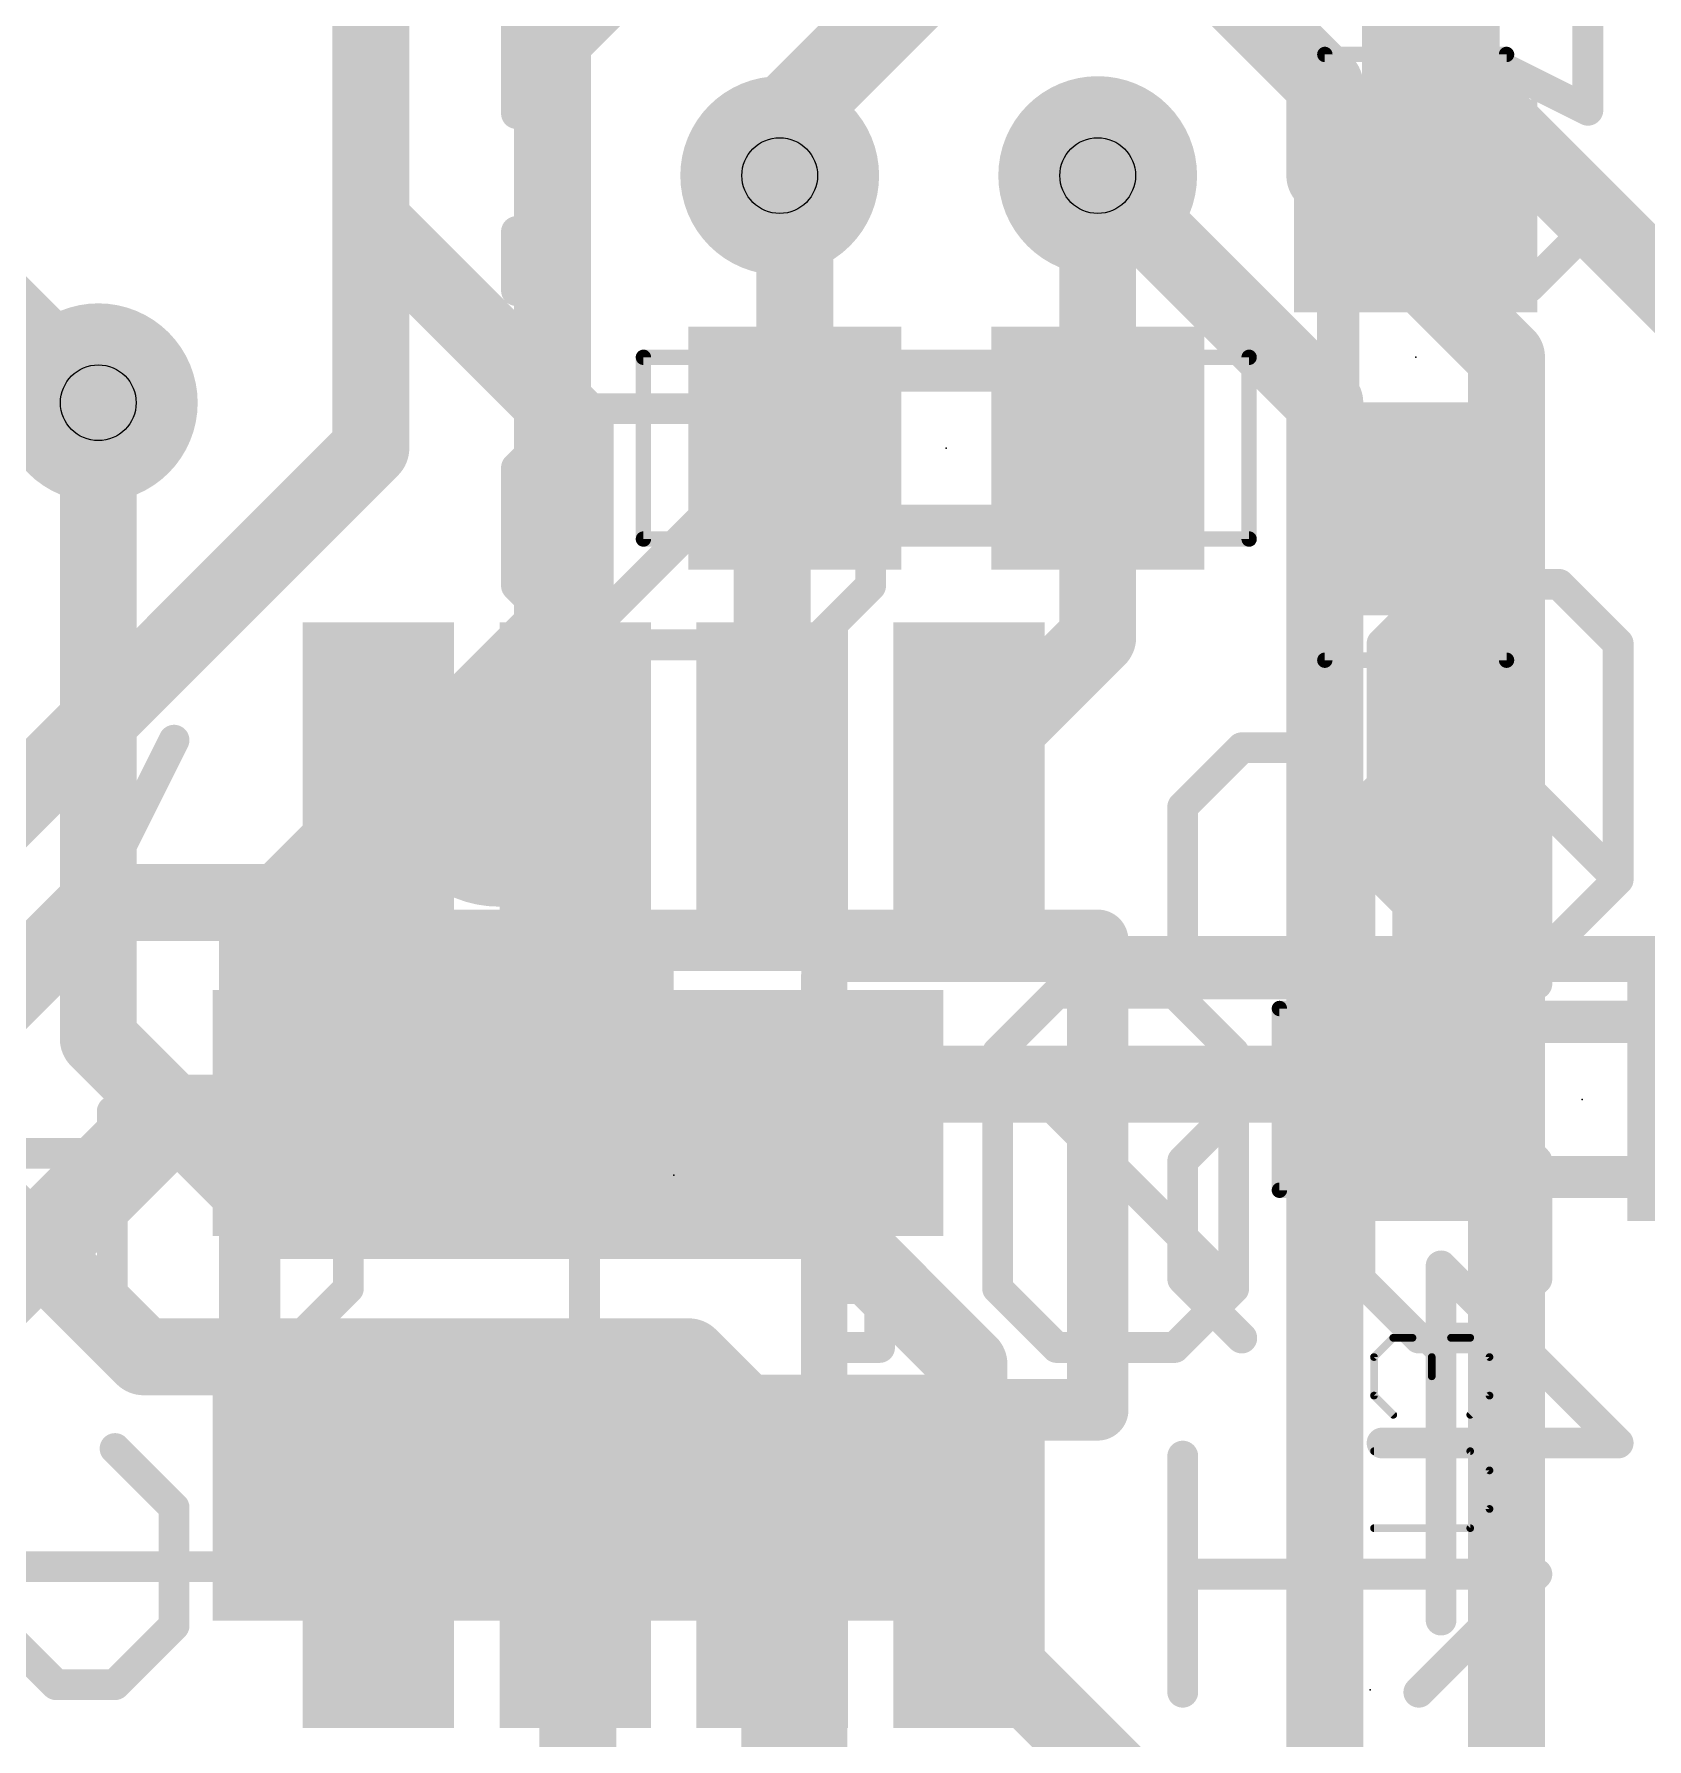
# Model space of a CAD drawing. Extents: x 61.5 to 101.4, y 9 to 89.5.
# Drawn here: x 66.84 to 72.16, y 46.59 to 52.22 of the extents above; entities that cross this region are included whole.
import ezdxf

# ---------------------------------------------------------------- set-up
doc = ezdxf.new("R2010")
doc.units = 0
for name, color, linetype in [('1', 22, 'CONTINUOUS'), ('16', 175, 'CONTINUOUS'), ('18', 82, 'CONTINUOUS'), ('21', 253, 'CONTINUOUS'), ('22', 253, 'CONTINUOUS'), ('23', 7, 'CONTINUOUS'), ('24', 7, 'CONTINUOUS'), ('25', 253, 'CONTINUOUS'), ('26', 253, 'CONTINUOUS'), ('28', 253, 'CONTINUOUS'), ('29', 253, 'CONTINUOUS'), ('30', 253, 'CONTINUOUS'), ('31', 253, 'CONTINUOUS'), ('32', 253, 'CONTINUOUS'), ('40', 175, 'CONTINUOUS'), ('44', 253, 'CONTINUOUS'), ('51', 253, 'CONTINUOUS'), ('52', 253, 'CONTINUOUS')]:
    doc.layers.add(name, color=color, linetype=linetype)

# ---------------------------------------------------------------- blocks, each defined once
blk = doc.blocks.new('RECT')
blk.add_solid([(-0.5, -0.5), (0.5, -0.5), (-0.5, 0.5), (0.5, 0.5)])
blk = doc.blocks.new('ROUNDV')
at = {"const_width": 0.5}
blk.add_lwpolyline([(0, -0.25, 1), (0, 0.25, 1), (0, -0.25)], format="xyb", dxfattribs=at)

msp = doc.modelspace()

# ---------------------------------------------------------------- linework, layer by layer
at = {"layer": '1', "const_width": 0.254}
for points in [[(63.6, 54.45), (67.05, 51)], [(69.3, 52.95), (68.55, 52.2)], [(70.65, 52.5), (70.95, 52.2)], [(67.95, 52.35), (67.95, 50.85)], [(69.3, 51.9), (69.75, 52.35)], [(71.55, 52.05), (71.55, 52.35)], [(68.55, 52.2), (68.55, 50.25)], [(70.95, 52.2), (71.1, 52.05)], [(71.1, 52.05), (71.1, 51.75)], [(72, 51.6), (71.55, 52.05)], [(69.3, 51.9), (69.3, 51.75)], [(71.1, 51), (70.35, 51.75)], [(71.1, 51.75), (71.7, 51.15)], [(73.35, 50.25), (72, 51.6)], [(71.7, 51.15), (71.7, 45.6)], [(71.1, 43.95), (71.1, 51)], [(67.95, 50.85), (67.2, 50.1)], [(68.55, 50.25), (67.95, 49.65)], [(67.2, 50.1), (67.05, 49.95)], [(67.05, 49.95), (64.5, 47.4)], [(67.95, 49.65), (67.8, 49.5)], [(67.8, 49.5), (67.65, 49.35)], [(67.05, 49.35), (66.9, 49.2)], [(67.65, 49.35), (67.05, 49.35)], [(66.9, 49.2), (65.7, 48)], [(67.255, 48.655), (66.45, 47.85)], [(68.6338, 48.655), (67.255, 48.655)], [(68.6338, 47.385), (68.6338, 46.115)]]:
    msp.add_lwpolyline(points, dxfattribs=at)
at = {"layer": '1', "const_width": 0.127}
for points in [[(68.6135, 52.2, 1), (68.4865, 52.2)], [(68.5051, 52.2449, 1), (68.5949, 52.1551)], [(70.9949, 52.2449, 1), (70.9051, 52.1551)], [(70.9051, 52.1551, 1), (70.9949, 52.2449)], [(71.1635, 52.05, 1), (71.0365, 52.05)], [(71.0551, 52.0051, 1), (71.1449, 52.0949)], [(71.5949, 52.0949, 1), (71.5051, 52.0051)], [(71.4865, 52.05, 1), (71.6135, 52.05)], [(69.3635, 51.9, 1), (69.2365, 51.9)], [(69.2551, 51.9449, 1), (69.3449, 51.8551)], [(70.3949, 51.7949, 1), (70.3051, 51.7051)], [(71.1449, 51.7949, 1), (71.0551, 51.7051)], [(69.2365, 51.75, 1), (69.3635, 51.75)], [(71.0365, 51.75, 1), (71.1635, 51.75)], [(72.0449, 51.6449, 1), (71.9551, 51.5551)], [(71.9551, 51.5551, 1), (72.0449, 51.6449)], [(71.7635, 51.15, 1), (71.6365, 51.15)], [(71.6551, 51.1051, 1), (71.7449, 51.1949)], [(67.0051, 50.9551, 1), (67.0949, 51.0449)], [(71.1635, 51, 1), (71.0365, 51)], [(71.0551, 50.9551, 1), (71.1449, 51.0449)], [(67.9949, 50.8051, 1), (67.9051, 50.8949)], [(67.8865, 50.85, 1), (68.0135, 50.85)], [(68.5949, 50.2051, 1), (68.5051, 50.2949)], [(68.4865, 50.25, 1), (68.6135, 50.25)], [(67.1551, 50.1449, 1), (67.2449, 50.0551)], [(67.2449, 50.0551, 1), (67.1551, 50.1449)], [(67.0051, 49.9949, 1), (67.0949, 49.9051)], [(67.0949, 49.9051, 1), (67.0051, 49.9949)], [(67.9051, 49.6949, 1), (67.9949, 49.6051)], [(67.9949, 49.6051, 1), (67.9051, 49.6949)], [(67.7551, 49.5449, 1), (67.8449, 49.4551)], [(67.8449, 49.4551, 1), (67.7551, 49.5449)], [(67.05, 49.4135, 1), (67.05, 49.2865)], [(67.0949, 49.3051, 1), (67.0051, 49.3949)], [(67.65, 49.2865, 1), (67.65, 49.4135)], [(67.6051, 49.3949, 1), (67.6949, 49.3051)], [(66.8551, 49.2449, 1), (66.9449, 49.1551)], [(66.9449, 49.1551, 1), (66.8551, 49.2449)], [(67.255, 48.7185, 1), (67.255, 48.5915)], [(67.2999, 48.6101, 1), (67.2101, 48.6999)], [(68.6338, 48.5915, 1), (68.6338, 48.7185)], [(68.6973, 47.385, 1), (68.5703, 47.385)]]:
    msp.add_lwpolyline(points, format="xyb", dxfattribs=at)
at = {"layer": '16', "const_width": 0.254}
for points in [[(67.95, 51.6), (67.95, 53.4)], [(71.35, 51.7), (71.35, 53.1)], [(69.3, 51.75), (69.35, 51.7)], [(70.35, 50.85), (70.35, 51.75)], [(69.35, 51.7), (69.35, 51.4)], [(71.4, 51.65), (71.35, 51.7)], [(68.25, 51.3), (67.95, 51.6)], [(69.35, 51.4), (69.35, 50.85)], [(68.625, 50.925), (68.25, 51.3)], [(67.05, 51), (67.05, 48.9)], [(68.625, 49.8), (68.625, 50.925)], [(69.275, 50.775), (69.35, 50.85)], [(70.35, 50.825), (70.35, 50.85)], [(70.35, 50.225), (70.35, 50.85)], [(69.275, 49.8), (69.275, 50.775)], [(71.4, 50.65), (71.45, 50.6)], [(71.45, 50.6), (71.45, 48.9)], [(69.925, 49.8), (70.35, 50.225)], [(67.975, 49.475), (67.975, 49.8)], [(67.975, 49.475), (67.975, 49.025)], [(71.45, 49.5), (71.45, 48.9)], [(65.85, 49.2), (67.2, 47.85)], [(67.975, 49.025), (68.25, 48.75)], [(67.05, 48.9), (67.65, 48.3)], [(71.45, 48.9), (71.45, 48.7)], [(68.25, 48.75), (71.4, 48.75)], [(71.4, 48.75), (71.45, 48.7)], [(67.65, 48.3), (69.45, 48.3)], [(69.45, 48.3), (69.9, 47.85)], [(67.2, 47.85), (69, 47.85)], [(69, 47.85), (69.15, 47.7)], [(69.925, 47.825), (69.9, 47.85)], [(69.925, 47.1), (69.925, 47.825)], [(69.275, 47.575), (69.15, 47.7)], [(69.275, 47.1), (69.275, 47.575)], [(69.3, 47.075), (69.275, 47.1)], [(69.925, 47.1), (69.925, 46.95)], [(69.3, 46.2), (69.3, 47.075)], [(69.925, 46.95), (70.45, 46.425)]]:
    msp.add_lwpolyline(points, dxfattribs=at)
at = {"layer": '16', "const_width": 0.127}
for points in [[(69.3449, 51.7949, 1), (69.2551, 51.7051)], [(70.4135, 51.75, 1), (70.2865, 51.75)], [(69.4135, 51.7, 1), (69.2865, 51.7)], [(69.3051, 51.6551, 1), (69.3949, 51.7449)], [(71.3949, 51.7449, 1), (71.3051, 51.6551)], [(71.2865, 51.7, 1), (71.4135, 51.7)], [(71.3551, 51.6051, 1), (71.4449, 51.6949)], [(67.9949, 51.6449, 1), (67.9051, 51.5551)], [(67.8865, 51.6, 1), (68.0135, 51.6)], [(69.4135, 51.4, 1), (69.2865, 51.4)], [(69.2865, 51.4, 1), (69.4135, 51.4)], [(68.2949, 51.3449, 1), (68.2051, 51.2551)], [(68.2051, 51.2551, 1), (68.2949, 51.3449)], [(67.1135, 51, 1), (66.9865, 51)], [(68.6885, 50.925, 1), (68.5615, 50.925)], [(68.5801, 50.8801, 1), (68.6699, 50.9699)], [(69.3949, 50.8051, 1), (69.3051, 50.8949)], [(70.4135, 50.85, 1), (70.2865, 50.85)], [(70.4135, 50.85, 1), (70.2865, 50.85)], [(69.3385, 50.775, 1), (69.2115, 50.775)], [(69.2301, 50.8199, 1), (69.3199, 50.7301)], [(69.2865, 50.85, 1), (69.4135, 50.85)], [(70.2865, 50.85, 1), (70.4135, 50.85)], [(70.2865, 50.825, 1), (70.4135, 50.825)], [(71.4449, 50.6949, 1), (71.3551, 50.6051)], [(71.5135, 50.6, 1), (71.3865, 50.6)], [(71.4051, 50.5551, 1), (71.4949, 50.6449)], [(70.3949, 50.1801, 1), (70.3051, 50.2699)], [(70.2865, 50.225, 1), (70.4135, 50.225)], [(68.0385, 49.8, 1), (67.9115, 49.8)], [(69.8801, 49.8449, 1), (69.9699, 49.7551)], [(68.5615, 49.8, 1), (68.6885, 49.8)], [(69.2115, 49.8, 1), (69.3385, 49.8)], [(68.0385, 49.475, 1), (67.9115, 49.475)], [(71.5135, 49.5, 1), (71.3865, 49.5)], [(67.9115, 49.475, 1), (68.0385, 49.475)], [(68.0199, 49.0699, 1), (67.9301, 48.9801)], [(67.9115, 49.025, 1), (68.0385, 49.025)], [(67.0949, 48.9449, 1), (67.0051, 48.8551)], [(71.5135, 48.9, 1), (71.3865, 48.9)], [(66.9865, 48.9, 1), (67.1135, 48.9)], [(71.3865, 48.9, 1), (71.5135, 48.9)], [(71.3865, 48.9, 1), (71.5135, 48.9)], [(68.25, 48.8135, 1), (68.25, 48.6865)], [(68.2051, 48.7051, 1), (68.2949, 48.7949)], [(71.4449, 48.7949, 1), (71.3551, 48.7051)], [(71.4, 48.6865, 1), (71.4, 48.8135)], [(71.4051, 48.6551, 1), (71.4949, 48.7449)], [(71.3865, 48.7, 1), (71.5135, 48.7)], [(67.65, 48.3635, 1), (67.65, 48.2365)], [(67.6051, 48.2551, 1), (67.6949, 48.3449)], [(69.4949, 48.3449, 1), (69.4051, 48.2551)], [(69.45, 48.2365, 1), (69.45, 48.3635)], [(67.2, 47.9135, 1), (67.2, 47.7865)], [(67.1551, 47.8051, 1), (67.2449, 47.8949)], [(69.0449, 47.8949, 1), (68.9551, 47.8051)], [(69, 47.7865, 1), (69, 47.9135)], [(69.9449, 47.8949, 1), (69.8551, 47.8051)], [(69.8551, 47.8051, 1), (69.9449, 47.8949)], [(69.9885, 47.825, 1), (69.8615, 47.825)], [(69.8801, 47.7801, 1), (69.9699, 47.8699)], [(69.1949, 47.7449, 1), (69.1051, 47.6551)], [(69.1051, 47.6551, 1), (69.1949, 47.7449)], [(69.3385, 47.575, 1), (69.2115, 47.575)], [(69.2301, 47.5301, 1), (69.3199, 47.6199)], [(69.3199, 47.1449, 1), (69.2301, 47.0551)], [(69.9885, 47.1, 1), (69.8615, 47.1)], [(69.3635, 47.075, 1), (69.2365, 47.075)], [(69.2551, 47.0301, 1), (69.3449, 47.1199)], [(69.2115, 47.1, 1), (69.3385, 47.1)], [(69.8615, 47.1, 1), (69.9885, 47.1)], [(69.9699, 46.9949, 1), (69.8801, 46.9051)], [(69.8615, 46.95, 1), (69.9885, 46.95)]]:
    msp.add_lwpolyline(points, format="xyb", dxfattribs=at)
at = {"layer": '21'}
for points, const_width in [([(68.3728, 49.5268, 1), (68.3728, 49.9078, 1), (68.3728, 49.5268)], 0.381), ([(69.447, 49.2015, 1), (69.447, 49.1253)], 0.0762)]:
    msp.add_lwpolyline(points, format="xyb", dxfattribs=dict(at, const_width=const_width))
at = {"layer": '21', "const_width": 0.1524}
msp.add_lwpolyline([(73.053, 49.1634), (69.447, 49.1634)], dxfattribs=at)
at = {"layer": '22', "const_width": 0.2032}
for points in [[(70.35, 49.225), (67.55, 49.225)], [(67.55, 49.225), (67.55, 47.675)], [(70.35, 47.675), (70.35, 49.225)], [(67.55, 47.675), (70.35, 47.675)]]:
    msp.add_lwpolyline(points, dxfattribs=at)
at = {"layer": '22', "const_width": 0.1016}
for points in [[(67.55, 49.2758, 1), (67.55, 49.1742)], [(67.6008, 49.225, 1), (67.4992, 49.225)], [(70.4008, 49.225, 1), (70.2992, 49.225)], [(70.35, 49.1742, 1), (70.35, 49.2758)], [(67.55, 47.7258, 1), (67.55, 47.6242)], [(70.35, 47.6242, 1), (70.35, 47.7258)], [(67.4992, 47.675, 1), (67.6008, 47.675)], [(70.2992, 47.675, 1), (70.4008, 47.675)]]:
    msp.add_lwpolyline(points, format="xyb", dxfattribs=at)
at = {"layer": '23'}
msp.add_point((71.25, 46.75), dxfattribs=at)
at = {"layer": '24'}
for p in [(71.4, 51.15), (69.85, 50.85), (71.95, 48.7), (68.95, 48.45)]:
    msp.add_point(p, dxfattribs=at)
at = {"layer": '25', "const_width": 0.0254}
for points in [[(71.2624, 47.8492), (71.3259, 47.9127)], [(71.3259, 47.9127), (71.3895, 47.9127)], [(71.3895, 47.9127), (71.453, 47.8492)], [(71.453, 47.8492), (71.5166, 47.9127)], [(71.5166, 47.9127), (71.5801, 47.9127)], [(71.5801, 47.9127), (71.6437, 47.8492)], [(71.2624, 47.722), (71.2624, 47.8492)], [(71.453, 47.8492), (71.453, 47.7856)], [(71.6437, 47.8492), (71.6437, 47.722)], [(71.3259, 47.6585), (71.2624, 47.722)], [(71.6437, 47.722), (71.5801, 47.6585)], [(71.5801, 47.5385), (71.2624, 47.5385)], [(71.6437, 47.4749), (71.5801, 47.5385)], [(71.6437, 47.3478), (71.6437, 47.4749)], [(71.5801, 47.2843), (71.6437, 47.3478)], [(71.2624, 47.2843), (71.5801, 47.2843)]]:
    msp.add_lwpolyline(points, dxfattribs=at)
at = {"layer": '25', "const_width": 0.0127}
for points in [[(71.3259, 47.9191, 1), (71.3259, 47.9064)], [(71.3304, 47.9082, 1), (71.3214, 47.9172)], [(71.394, 47.9172, 1), (71.385, 47.9082)], [(71.3895, 47.9064, 1), (71.3895, 47.9191)], [(71.5166, 47.9191, 1), (71.5166, 47.9064)], [(71.5211, 47.9082, 1), (71.5121, 47.9172)], [(71.5846, 47.9172, 1), (71.5757, 47.9082)], [(71.5801, 47.9064, 1), (71.5801, 47.9191)], [(71.2687, 47.8492, 1), (71.256, 47.8492)], [(71.2579, 47.8536, 1), (71.2669, 47.8447)], [(71.4485, 47.8536, 1), (71.4575, 47.8447)], [(71.4594, 47.8492, 1), (71.4467, 47.8492)], [(71.4485, 47.8447, 1), (71.4575, 47.8536)], [(71.6501, 47.8492, 1), (71.6374, 47.8492)], [(71.6392, 47.8447, 1), (71.6482, 47.8536)], [(71.4467, 47.7856, 1), (71.4594, 47.7856)], [(71.2669, 47.7265, 1), (71.2579, 47.7176)], [(71.6482, 47.7176, 1), (71.6392, 47.7265)], [(71.256, 47.722, 1), (71.2687, 47.722)], [(71.6374, 47.722, 1), (71.6501, 47.722)], [(71.3214, 47.654, 1), (71.3304, 47.663)], [(71.5757, 47.663, 1), (71.5846, 47.654)], [(71.2624, 47.5448, 1), (71.2624, 47.5322)], [(71.5846, 47.543, 1), (71.5757, 47.534)], [(71.5801, 47.5322, 1), (71.5801, 47.5448)], [(71.6501, 47.4749, 1), (71.6374, 47.4749)], [(71.6392, 47.4705, 1), (71.6482, 47.4794)], [(71.6374, 47.3478, 1), (71.6501, 47.3478)], [(71.6482, 47.3433, 1), (71.6392, 47.3523)], [(71.2624, 47.2906, 1), (71.2624, 47.2779)], [(71.5757, 47.2888, 1), (71.5846, 47.2798)], [(71.5801, 47.2779, 1), (71.5801, 47.2906)]]:
    msp.add_lwpolyline(points, format="xyb", dxfattribs=at)
at = {"layer": '26', "const_width": 0.1016}
for points in [[(71.9686, 52.5502), (71.9686, 51.9655)], [(71.3839, 52.1604), (71.189, 51.9655)], [(71.5788, 52.1604), (71.3839, 52.1604)], [(71.9686, 51.9655), (71.5788, 52.1604)], [(71.189, 51.9655), (71.189, 51.5757)], [(71.189, 51.5757), (71.3839, 51.3808)], [(71.7737, 51.3808), (71.9686, 51.5757)], [(71.3839, 51.3808), (71.7737, 51.3808)], [(67.3002, 49.886), (67.1053, 49.4962)], [(67.1053, 49.4962), (66.7155, 49.1064)], [(66.1308, 48.5217), (67.3002, 48.5217)], [(67.3002, 48.5217), (66.7155, 47.937)], [(71.4839, 46.9808), (71.4839, 48.1502)], [(71.4839, 48.1502), (72.0686, 47.5655)], [(67.3002, 47.3523), (67.1053, 47.5472)], [(72.0686, 47.5655), (71.289, 47.5655)], [(67.3002, 46.9625), (67.3002, 47.3523)], [(67.4951, 47.1574), (65.9359, 47.1574)], [(66.7155, 46.9625), (66.9104, 46.7676)], [(67.1053, 46.7676), (67.3002, 46.9625)], [(66.9104, 46.7676), (67.1053, 46.7676)]]:
    msp.add_lwpolyline(points, dxfattribs=at)
at = {"layer": '26', "const_width": 0.0508}
for points in [[(71.3839, 52.1858, 1), (71.3839, 52.135)], [(71.4019, 52.1424, 1), (71.3659, 52.1784)], [(71.5902, 52.1831, 1), (71.5674, 52.1377)], [(71.5788, 52.135, 1), (71.5788, 52.1858)], [(71.171, 51.9835, 1), (71.207, 51.9475)], [(71.2144, 51.9655, 1), (71.1636, 51.9655)], [(71.9572, 51.9428, 1), (71.98, 51.9882)], [(71.9432, 51.9655, 1), (71.994, 51.9655)], [(71.207, 51.5937, 1), (71.171, 51.5577)], [(71.9866, 51.5577, 1), (71.9506, 51.5937)], [(71.1636, 51.5757, 1), (71.2144, 51.5757)], [(71.3839, 51.4062, 1), (71.3839, 51.3554)], [(71.3659, 51.3628, 1), (71.4019, 51.3988)], [(71.7557, 51.3988, 1), (71.7917, 51.3628)], [(71.7737, 51.3554, 1), (71.7737, 51.4062)], [(67.3229, 49.8746, 1), (67.2775, 49.8973)], [(67.0826, 49.5075, 1), (67.128, 49.4848)], [(67.1233, 49.4782, 1), (67.0873, 49.5142)], [(67.3182, 48.5037, 1), (67.2822, 48.5397)], [(67.3002, 48.4963, 1), (67.3002, 48.5471)], [(71.5019, 48.1682, 1), (71.4659, 48.1322)], [(71.5093, 48.1502, 1), (71.4585, 48.1502)], [(67.1233, 47.5652, 1), (67.0873, 47.5292)], [(71.289, 47.5909, 1), (71.289, 47.5401)], [(72.0506, 47.5475, 1), (72.0866, 47.5835)], [(72.0686, 47.5401, 1), (72.0686, 47.5909)], [(67.3256, 47.3523, 1), (67.2748, 47.3523)], [(67.2822, 47.3343, 1), (67.3182, 47.3703)], [(67.4951, 47.132, 1), (67.4951, 47.1828)], [(67.3182, 46.9445, 1), (67.2822, 46.9805)], [(71.4585, 46.9808, 1), (71.5093, 46.9808)], [(67.2748, 46.9625, 1), (67.3256, 46.9625)], [(66.9104, 46.793, 1), (66.9104, 46.7422)], [(66.8924, 46.7496, 1), (66.9284, 46.7856)], [(67.0873, 46.7856, 1), (67.1233, 46.7496)], [(67.1053, 46.7422, 1), (67.1053, 46.793)]]:
    msp.add_lwpolyline(points, format="xyb", dxfattribs=at)
at = {"layer": '28', "const_width": 0.1016}
for points in [[(68.4308, 51.9549), (68.4308, 52.7345)], [(69.2104, 51.9549), (69.6002, 52.3447)], [(68.6257, 51.5651), (68.4308, 51.5651)], [(68.4308, 51.5651), (68.4308, 51.3702)], [(68.6257, 51.3702), (68.6257, 51.5651)], [(68.4308, 51.3702), (68.6257, 51.3702)], [(68.6257, 50.9804), (68.4308, 50.7855)], [(69.4053, 50.9804), (68.6257, 50.9804)], [(68.6257, 50.2008), (69.4053, 50.9804)], [(69.6002, 50.7855), (69.4053, 50.9804)], [(68.4308, 50.7855), (68.4308, 50.3957)], [(69.6002, 50.3957), (69.6002, 50.7855)], [(68.4308, 50.3957), (68.6257, 50.2008)], [(69.4053, 50.2008), (69.6002, 50.3957)], [(71.4839, 50.4002), (71.289, 50.2053)], [(71.8737, 50.4002), (71.4839, 50.4002)], [(72.0686, 50.2053), (71.8737, 50.4002)], [(68.6257, 50.2008), (69.4053, 50.2008)], [(71.289, 50.2053), (71.289, 49.4257)], [(72.0686, 49.4257), (71.289, 50.2053)], [(72.0686, 49.4257), (72.0686, 50.2053)], [(70.8257, 49.861), (70.6308, 49.6661)], [(71.0206, 49.861), (70.8257, 49.861)], [(71.2155, 49.6661), (71.0206, 49.861)], [(71.4104, 49.861), (71.2155, 49.6661)], [(71.6053, 49.861), (71.4104, 49.861)], [(71.8002, 49.6661), (71.6053, 49.861)], [(70.6308, 49.6661), (70.6308, 49.0814)], [(71.2155, 49.0814), (71.2155, 49.6661)], [(71.8002, 49.0814), (71.8002, 49.6661)], [(71.289, 49.4257), (71.4839, 49.2308)], [(71.8737, 49.2308), (72.0686, 49.4257)], [(71.4839, 49.2308), (71.8737, 49.2308)], [(69.0451, 48.6604), (68.6553, 49.0502)], [(68.6553, 49.0502), (68.6553, 47.8808)], [(70.2145, 49.0502), (70.0196, 48.8553)], [(70.6043, 49.0502), (70.2145, 49.0502)], [(70.7992, 48.8553), (70.6043, 49.0502)], [(70.6308, 49.0814), (71.8002, 49.0814)], [(70.0196, 48.8553), (70.0196, 48.0757)], [(70.7992, 48.0757), (70.0196, 48.8553)], [(70.7992, 48.0757), (70.7992, 48.8553)], [(67.0961, 47.8808), (67.0961, 48.6604)], [(67.8757, 48.6604), (67.8757, 48.0757)], [(70.6308, 48.4967), (70.8257, 48.6916)], [(70.8257, 48.6916), (71.6053, 48.6916)], [(71.2155, 48.1069), (71.2155, 48.6916)], [(71.6053, 48.6916), (71.8002, 48.4967)], [(70.6308, 48.1069), (70.6308, 48.4967)], [(71.8002, 48.4967), (71.8002, 48.1069)], [(67.8757, 48.0757), (67.6808, 47.8808)], [(69.6298, 48.0757), (69.4349, 48.0757)], [(69.4349, 48.0757), (69.4349, 47.8808)], [(69.6298, 47.8808), (69.6298, 48.0757)], [(70.0196, 48.0757), (70.2145, 47.8808)], [(70.6043, 47.8808), (70.7992, 48.0757)], [(70.8257, 47.912), (70.6308, 48.1069)], [(71.4104, 47.912), (71.2155, 48.1069)], [(71.8002, 48.1069), (71.6053, 47.912)], [(71.6053, 47.912), (71.4104, 47.912)], [(67.6808, 47.8808), (67.0961, 47.8808)], [(69.0451, 47.8808), (68.2655, 47.8808)], [(69.4349, 47.8808), (69.6298, 47.8808)], [(70.2145, 47.8808), (70.6043, 47.8808)], [(70.6308, 46.7426), (70.6308, 47.5222)], [(71.8002, 47.1324), (70.6308, 47.1324)], [(71.4104, 46.7426), (71.8002, 47.1324)]]:
    msp.add_lwpolyline(points, dxfattribs=at)
at = {"layer": '28', "const_width": 0.0508}
for points in [[(68.4054, 51.9549, 1), (68.4562, 51.9549)], [(69.1924, 51.9729, 1), (69.2284, 51.9369)], [(68.4308, 51.5905, 1), (68.4308, 51.5397)], [(68.4562, 51.5651, 1), (68.4054, 51.5651)], [(68.6511, 51.5651, 1), (68.6003, 51.5651)], [(68.6257, 51.5397, 1), (68.6257, 51.5905)], [(68.4308, 51.3956, 1), (68.4308, 51.3448)], [(68.4054, 51.3702, 1), (68.4562, 51.3702)], [(68.6003, 51.3702, 1), (68.6511, 51.3702)], [(68.6257, 51.3448, 1), (68.6257, 51.3956)], [(68.6257, 51.0058, 1), (68.6257, 50.955)], [(68.6437, 50.9624, 1), (68.6077, 50.9984)], [(69.4233, 50.9984, 1), (69.3873, 50.9624)], [(69.4233, 50.9624, 1), (69.3873, 50.9984)], [(69.4053, 50.955, 1), (69.4053, 51.0058)], [(68.4128, 50.8035, 1), (68.4488, 50.7675)], [(68.4562, 50.7855, 1), (68.4054, 50.7855)], [(69.6256, 50.7855, 1), (69.5748, 50.7855)], [(69.5822, 50.7675, 1), (69.6182, 50.8035)], [(68.4488, 50.4137, 1), (68.4128, 50.3777)], [(69.6182, 50.3777, 1), (69.5822, 50.4137)], [(71.4839, 50.4256, 1), (71.4839, 50.3748)], [(71.5019, 50.3822, 1), (71.4659, 50.4182)], [(71.8917, 50.4182, 1), (71.8557, 50.3822)], [(71.8737, 50.3748, 1), (71.8737, 50.4256)], [(68.4054, 50.3957, 1), (68.4562, 50.3957)], [(69.5748, 50.3957, 1), (69.6256, 50.3957)], [(68.6077, 50.2188, 1), (68.6437, 50.1828)], [(68.6257, 50.2262, 1), (68.6257, 50.1754)], [(68.6077, 50.1828, 1), (68.6437, 50.2188)], [(69.3873, 50.2188, 1), (69.4233, 50.1828)], [(69.4053, 50.1754, 1), (69.4053, 50.2262)], [(71.307, 50.2233, 1), (71.271, 50.1873)], [(71.271, 50.2233, 1), (71.307, 50.1873)], [(71.3144, 50.2053, 1), (71.2636, 50.2053)], [(72.094, 50.2053, 1), (72.0432, 50.2053)], [(72.0506, 50.1873, 1), (72.0866, 50.2233)], [(70.8257, 49.8864, 1), (70.8257, 49.8356)], [(70.8437, 49.843, 1), (70.8077, 49.8789)], [(71.0386, 49.8789, 1), (71.0026, 49.843)], [(71.0206, 49.8356, 1), (71.0206, 49.8864)], [(71.4104, 49.8864, 1), (71.4104, 49.8356)], [(71.4284, 49.843, 1), (71.3924, 49.8789)], [(71.6233, 49.8789, 1), (71.5873, 49.843)], [(71.6053, 49.8356, 1), (71.6053, 49.8864)], [(70.6562, 49.6661, 1), (70.6054, 49.6661)], [(70.6128, 49.684, 1), (70.6488, 49.6481)], [(71.2409, 49.6661, 1), (71.1901, 49.6661)], [(71.1975, 49.684, 1), (71.2335, 49.6481)], [(71.1975, 49.6481, 1), (71.2335, 49.684)], [(71.8256, 49.6661, 1), (71.7748, 49.6661)], [(71.7822, 49.6481, 1), (71.8182, 49.684)], [(71.307, 49.4437, 1), (71.271, 49.4077)], [(72.0866, 49.4077, 1), (72.0506, 49.4437)], [(71.2636, 49.4257, 1), (71.3144, 49.4257)], [(72.0432, 49.4257, 1), (72.094, 49.4257)], [(72.0506, 49.4077, 1), (72.0866, 49.4437)], [(71.4839, 49.2562, 1), (71.4839, 49.2054)], [(71.4659, 49.2128, 1), (71.5019, 49.2488)], [(71.8557, 49.2488, 1), (71.8917, 49.2128)], [(71.8737, 49.2054, 1), (71.8737, 49.2562)], [(68.6733, 49.0682, 1), (68.6373, 49.0322)], [(68.6807, 49.0502, 1), (68.6299, 49.0502)], [(70.2145, 49.0756, 1), (70.2145, 49.0248)], [(70.2325, 49.0322, 1), (70.1965, 49.0682)], [(70.6223, 49.0682, 1), (70.5863, 49.0322)], [(70.6043, 49.0248, 1), (70.6043, 49.0756)], [(70.6308, 49.1068, 1), (70.6308, 49.056)], [(70.6054, 49.0814, 1), (70.6562, 49.0814)], [(71.1901, 49.0814, 1), (71.2409, 49.0814)], [(71.7748, 49.0814, 1), (71.8256, 49.0814)], [(71.8002, 49.056, 1), (71.8002, 49.1068)], [(70.0376, 48.8733, 1), (70.0016, 48.8373)], [(70.0016, 48.8733, 1), (70.0376, 48.8373)], [(70.045, 48.8553, 1), (69.9942, 48.8553)], [(70.8246, 48.8553, 1), (70.7738, 48.8553)], [(70.7812, 48.8373, 1), (70.8172, 48.8733)], [(67.1215, 48.6604, 1), (67.0707, 48.6604)], [(67.9011, 48.6604, 1), (67.8503, 48.6604)], [(69.0271, 48.6424, 1), (69.0631, 48.6784)], [(70.8257, 48.717, 1), (70.8257, 48.6662)], [(70.8437, 48.6736, 1), (70.8077, 48.7095)], [(71.2409, 48.6916, 1), (71.1901, 48.6916)], [(71.6233, 48.7095, 1), (71.5873, 48.6736)], [(71.6053, 48.6662, 1), (71.6053, 48.717)], [(70.6562, 48.4967, 1), (70.6054, 48.4967)], [(70.6128, 48.5146, 1), (70.6488, 48.4787)], [(71.8256, 48.4967, 1), (71.7748, 48.4967)], [(71.7822, 48.4787, 1), (71.8182, 48.5146)], [(67.8937, 48.0577, 1), (67.8577, 48.0937)], [(69.4349, 48.1011, 1), (69.4349, 48.0503)], [(69.4603, 48.0757, 1), (69.4095, 48.0757)], [(69.6552, 48.0757, 1), (69.6044, 48.0757)], [(69.6298, 48.0503, 1), (69.6298, 48.1011)], [(70.0376, 48.0937, 1), (70.0016, 48.0577)], [(70.6488, 48.1248, 1), (70.6128, 48.0889)], [(70.6054, 48.1069, 1), (70.6562, 48.1069)], [(70.8172, 48.0577, 1), (70.7812, 48.0937)], [(71.2335, 48.1248, 1), (71.1975, 48.0889)], [(71.1901, 48.1069, 1), (71.2409, 48.1069)], [(71.7748, 48.1069, 1), (71.8256, 48.1069)], [(71.8182, 48.0889, 1), (71.7822, 48.1248)], [(67.8503, 48.0757, 1), (67.9011, 48.0757)], [(69.9942, 48.0757, 1), (70.045, 48.0757)], [(70.7738, 48.0757, 1), (70.8246, 48.0757)], [(70.7812, 48.0577, 1), (70.8172, 48.0937)], [(71.4104, 47.9374, 1), (71.4104, 47.8866)], [(71.6053, 47.8866, 1), (71.6053, 47.9374)], [(67.0961, 47.9062, 1), (67.0961, 47.8554)], [(67.0707, 47.8808, 1), (67.1215, 47.8808)], [(67.6629, 47.8988, 1), (67.6988, 47.8628)], [(67.6808, 47.8554, 1), (67.6808, 47.9062)], [(68.2655, 47.9062, 1), (68.2655, 47.8554)], [(68.6299, 47.8808, 1), (68.6807, 47.8808)], [(69.0451, 47.8554, 1), (69.0451, 47.9062)], [(69.4349, 47.9062, 1), (69.4349, 47.8554)], [(69.4095, 47.8808, 1), (69.4603, 47.8808)], [(69.6044, 47.8808, 1), (69.6552, 47.8808)], [(69.6298, 47.8554, 1), (69.6298, 47.9062)], [(70.2145, 47.9062, 1), (70.2145, 47.8554)], [(70.1965, 47.8628, 1), (70.2325, 47.8988)], [(70.5863, 47.8988, 1), (70.6223, 47.8628)], [(70.6043, 47.8554, 1), (70.6043, 47.9062)], [(70.8077, 47.894, 1), (70.8437, 47.93)], [(71.3924, 47.894, 1), (71.4284, 47.93)], [(71.5873, 47.93, 1), (71.6233, 47.894)], [(70.6562, 47.5222, 1), (70.6054, 47.5222)], [(70.6308, 47.1578, 1), (70.6308, 47.107)], [(71.8182, 47.1144, 1), (71.7822, 47.1504)], [(71.8002, 47.107, 1), (71.8002, 47.1578)], [(71.3924, 46.7606, 1), (71.4284, 46.7246)], [(70.6054, 46.7426, 1), (70.6562, 46.7426)]]:
    msp.add_lwpolyline(points, format="xyb", dxfattribs=at)
at = {"layer": '40', "const_width": 0.0508}
for points in [[(71.1, 50.15), (71.1, 52.15)], [(71.1, 52.15), (71.7, 52.15)], [(71.7, 52.15), (71.7, 50.15)], [(68.85, 50.55), (68.85, 51.15)], [(68.85, 51.15), (70.85, 51.15)], [(70.85, 51.15), (70.85, 50.55)], [(70.85, 50.55), (68.85, 50.55)], [(71.7, 50.15), (71.1, 50.15)], [(70.95, 48.4), (70.95, 49)], [(70.95, 49), (72.95, 49)], [(72.95, 48.4), (70.95, 48.4)]]:
    msp.add_lwpolyline(points, dxfattribs=at)
at = {"layer": '40', "const_width": 0.0254}
for points in [[(71.1127, 52.15, 1), (71.0873, 52.15)], [(71.1, 52.1627, 1), (71.1, 52.1373)], [(71.7127, 52.15, 1), (71.6873, 52.15)], [(71.7, 52.1373, 1), (71.7, 52.1627)], [(68.8627, 51.15, 1), (68.8373, 51.15)], [(68.85, 51.1627, 1), (68.85, 51.1373)], [(70.8627, 51.15, 1), (70.8373, 51.15)], [(70.85, 51.1373, 1), (70.85, 51.1627)], [(68.85, 50.5627, 1), (68.85, 50.5373)], [(68.8373, 50.55, 1), (68.8627, 50.55)], [(70.8373, 50.55, 1), (70.8627, 50.55)], [(70.85, 50.5373, 1), (70.85, 50.5627)], [(71.1, 50.1627, 1), (71.1, 50.1373)], [(71.0873, 50.15, 1), (71.1127, 50.15)], [(71.6873, 50.15, 1), (71.7127, 50.15)], [(71.7, 50.1373, 1), (71.7, 50.1627)], [(70.9627, 49, 1), (70.9373, 49)], [(70.95, 49.0127, 1), (70.95, 48.9873)], [(70.95, 48.4127, 1), (70.95, 48.3873)], [(70.9373, 48.4, 1), (70.9627, 48.4)]]:
    msp.add_lwpolyline(points, format="xyb", dxfattribs=at)
at = {"layer": '44'}
for centre in [(69.3, 51.75), (70.35, 51.75), (67.05, 51)]:
    msp.add_circle(centre, 0.125, dxfattribs=at)
at = {"layer": '51', "const_width": 0.1524}
msp.add_lwpolyline([(69.447, 49.112), (69.447, 44.388)], dxfattribs=at)
at = {"layer": '51', "const_width": 0.0762}
msp.add_lwpolyline([(69.4851, 49.112, 1), (69.4089, 49.112)], format="xyb", dxfattribs=at)
at = {"layer": '52', "const_width": 0.0635}
for points in [[(71.15, 51.6818, 1), (71.15, 51.6183)], [(71.1818, 51.65, 1), (71.1183, 51.65)], [(71.6818, 51.65, 1), (71.6183, 51.65)], [(71.65, 51.6183, 1), (71.65, 51.6818)], [(69.35, 51.1318, 1), (69.35, 51.0682)], [(69.3818, 51.1, 1), (69.3183, 51.1)], [(70.3818, 51.1, 1), (70.3183, 51.1)], [(70.3818, 51.1, 1), (70.3183, 51.1)], [(70.35, 51.0682, 1), (70.35, 51.1318)], [(70.3183, 51.05, 1), (70.3818, 51.05)], [(69.35, 50.6318, 1), (69.35, 50.5682)], [(70.35, 50.5682, 1), (70.35, 50.6318)], [(71.15, 50.6818, 1), (71.15, 50.6183)], [(71.1183, 50.65, 1), (71.1818, 50.65)], [(71.6, 50.6818, 1), (71.6, 50.6183)], [(71.6183, 50.65, 1), (71.6818, 50.65)], [(71.65, 50.6183, 1), (71.65, 50.6818)], [(71.65, 50.6183, 1), (71.65, 50.6818)], [(69.3183, 50.6, 1), (69.3818, 50.6)], [(70.3183, 50.6, 1), (70.3818, 50.6)], [(71.45, 48.9818, 1), (71.45, 48.9183)], [(71.4818, 48.95, 1), (71.4183, 48.95)], [(71.4818, 48.5, 1), (71.4183, 48.5)], [(71.45, 48.4818, 1), (71.45, 48.4183)], [(71.4183, 48.45, 1), (71.4818, 48.45)], [(71.4183, 48.45, 1), (71.4818, 48.45)]]:
    msp.add_lwpolyline(points, format="xyb", dxfattribs=at)
at = {"layer": '52', "const_width": 0.127}
for points in [[(71.15, 50.65), (71.15, 51.65)], [(71.15, 51.65), (71.65, 51.65)], [(71.65, 51.65), (71.65, 50.65)], [(69.35, 50.6), (69.35, 51.1)], [(69.35, 51.1), (70.35, 51.1)], [(70.35, 51.1), (70.35, 50.6)], [(70.35, 51.1), (70.35, 51.05)], [(70.35, 50.6), (69.35, 50.6)], [(71.65, 50.65), (71.15, 50.65)], [(71.65, 50.65), (71.6, 50.65)], [(71.45, 48.45), (71.45, 48.95)], [(71.45, 48.95), (72.45, 48.95)], [(71.45, 48.45), (71.45, 48.5)], [(72.45, 48.45), (71.45, 48.45)]]:
    msp.add_lwpolyline(points, dxfattribs=at)

# ---------------------------------------------------------------- block references
at = {"layer": '1', "xscale": 0.6096, "yscale": 2.2098, "rotation": 270}
for p in [(68.6338, 48.655), (68.6338, 47.385)]:
    msp.add_blockref('RECT', p, dxfattribs=at)
at = {"layer": '16'}
for p, xscale, yscale, rotation in [((71.4, 51.65), 0.5, 0.6, 90), ((69.35, 50.85), 0.5, 0.6, 180), ((70.35, 50.85), 0.5, 0.6, 180), ((71.4, 50.65), 0.5, 0.6, 90), ((67.975, 47.1), 0.45, 0.8, 180), ((68.625, 47.1), 0.45, 0.8, 180), ((69.275, 47.1), 0.45, 0.8, 180), ((69.925, 47.1), 0.45, 0.8, 180)]:
    msp.add_blockref('RECT', p, dxfattribs=dict(at, xscale=xscale, yscale=yscale, rotation=rotation))
for p, xscale, yscale in [((67.975, 49.8), 0.45, 0.8), ((68.625, 49.8), 0.45, 0.8), ((69.275, 49.8), 0.45, 0.8), ((69.925, 49.8), 0.45, 0.8), ((71.45, 48.7), 0.5, 0.6)]:
    msp.add_blockref('RECT', p, dxfattribs=dict(at, xscale=xscale, yscale=yscale))
at = {"layer": '18', "xscale": 0.6564, "yscale": 0.6564}
for p in [(69.3, 51.75), (69.3, 51.75), (70.35, 51.75), (70.35, 51.75), (67.05, 51), (67.05, 51)]:
    msp.add_blockref('ROUNDV', p, dxfattribs=at)
at = {"layer": '22', "xscale": 1.4, "yscale": 0.75}
msp.add_blockref('RECT', (68.25, 48.825), dxfattribs=at)
at = {"layer": '29', "xscale": 0.8128, "yscale": 2.413, "rotation": 270}
for p in [(68.6338, 48.655), (68.6338, 47.385)]:
    msp.add_blockref('RECT', p, dxfattribs=at)
at = {"layer": '30'}
for p, xscale, yscale, rotation in [((71.4, 51.65), 0.7032, 0.8032, 90), ((69.35, 50.85), 0.7032, 0.8032, 180), ((70.35, 50.85), 0.7032, 0.8032, 180), ((71.4, 50.65), 0.7032, 0.8032, 90), ((67.975, 47.1), 0.5, 0.95, 180), ((67.975, 47.1), 0.5, 0.95, 180), ((68.625, 47.1), 0.5, 0.95, 180), ((68.625, 47.1), 0.5, 0.95, 180), ((69.275, 47.1), 0.5, 0.95, 180), ((69.275, 47.1), 0.5, 0.95, 180), ((69.925, 47.1), 0.5, 0.95, 180), ((69.925, 47.1), 0.5, 0.95, 180)]:
    msp.add_blockref('RECT', p, dxfattribs=dict(at, xscale=xscale, yscale=yscale, rotation=rotation))
for p, xscale, yscale in [((67.975, 49.8), 0.5, 0.95), ((68.625, 49.8), 0.5, 0.95), ((69.275, 49.8), 0.5, 0.95), ((69.925, 49.8), 0.5, 0.95), ((71.45, 48.7), 0.7032, 0.8032), ((72.45, 48.7), 0.7032, 0.8032)]:
    msp.add_blockref('RECT', p, dxfattribs=dict(at, xscale=xscale, yscale=yscale))
at = {"layer": '31', "xscale": 0.6096, "yscale": 2.2098, "rotation": 270}
for p in [(68.6338, 48.655), (68.6338, 47.385)]:
    msp.add_blockref('RECT', p, dxfattribs=at)
at = {"layer": '32'}
for p, xscale, yscale, rotation in [((71.4, 51.65), 0.5, 0.6, 90), ((69.35, 50.85), 0.5, 0.6, 180), ((70.35, 50.85), 0.5, 0.6, 180), ((71.4, 50.65), 0.5, 0.6, 90), ((67.975, 47.1), 0.4, 0.75, 180), ((68.625, 47.1), 0.4, 0.75, 180), ((69.275, 47.1), 0.4, 0.75, 180), ((69.925, 47.1), 0.4, 0.75, 180)]:
    msp.add_blockref('RECT', p, dxfattribs=dict(at, xscale=xscale, yscale=yscale, rotation=rotation))
for p, xscale, yscale in [((67.975, 49.8), 0.4, 0.75), ((68.625, 49.8), 0.4, 0.75), ((69.275, 49.8), 0.4, 0.75), ((69.925, 49.8), 0.4, 0.75), ((71.45, 48.7), 0.5, 0.6)]:
    msp.add_blockref('RECT', p, dxfattribs=dict(at, xscale=xscale, yscale=yscale))
at = {"layer": '51', "xscale": 0.3556, "yscale": 1.016, "rotation": 270}
for p in [(68.8878, 48.655), (68.8878, 47.385)]:
    msp.add_blockref('RECT', p, dxfattribs=at)
at = {"layer": '52', "xscale": 0.35, "yscale": 0.675}
for p in [(67.975, 49.6125), (68.625, 49.6125), (69.275, 49.6125), (69.925, 49.6125)]:
    msp.add_blockref('RECT', p, dxfattribs=at)
at = {"layer": '52', "xscale": 0.35, "yscale": 0.675, "rotation": 180}
for p in [(67.975, 47.2875), (68.625, 47.2875), (69.275, 47.2875), (69.925, 47.2875)]:
    msp.add_blockref('RECT', p, dxfattribs=at)

doc.saveas('drawing.dxf')
